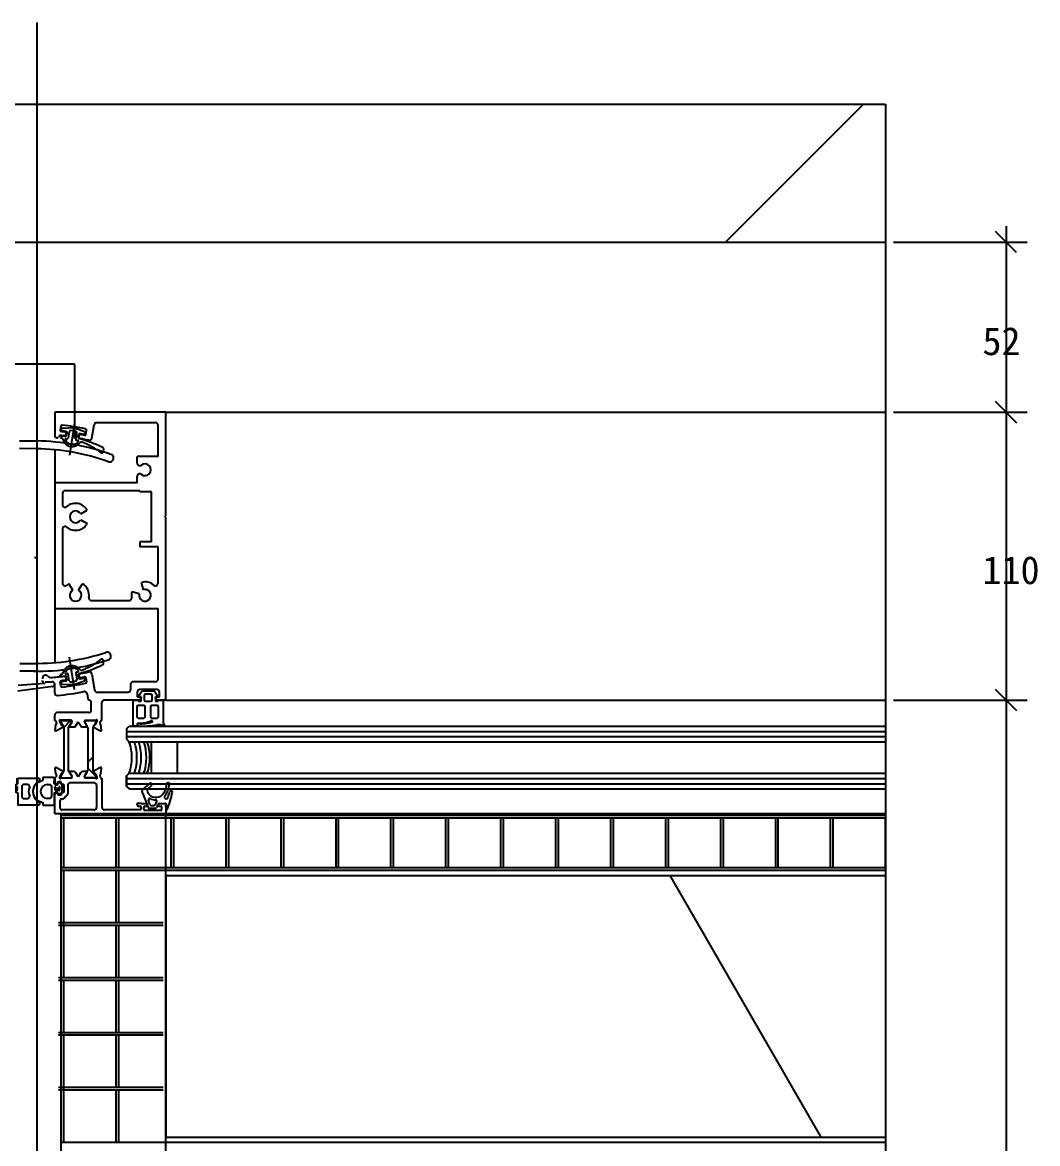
# Model space of a CAD drawing. Header units: metres. Extents: x 3516 to 4417, y 1657 to 2955.
# Drawn here: x 3949.9 to 4337.8, y 2527 to 2955.5 of the extents above; entities that cross this region are included whole.
import ezdxf

# ---------------------------------------------------------------- set-up
doc = ezdxf.new("R2010")
doc.units = ezdxf.units.M
for name, color, linetype in [('1', 1, 'Continuous'), ('10', 1, 'Continuous'), ('3', 5, 'Continuous'), ('CENTER', 2, 'Continuous'), ('GOMMA', 3, 'Continuous'), ('型材', 1, 'Continuous'), ('填充', 1, 'Continuous'), ('胶条', 6, 'Continuous'), ('隔热条', 3, 'Continuous')]:
    doc.layers.add(name, color=color, linetype=linetype)

# ---------------------------------------------------------------- blocks, each defined once
blk = doc.blocks.new('_ArchTick')
at = {"color": 0, "linetype": 'ByBlock'}
blk.add_lwpolyline([(-0.5, -0.5), (0.5, 0.5)], dxfattribs=at)
blk = doc.blocks.new('14')
blk.add_line((6720.41, -286.02), (6720.41, -284.07))
blk.add_arc((6735.07, -284.47), 0.5, 149.98, 175.34)
blk.add_arc((6735.07, -284.47), 0.5, 149.98, 175.34)
at = {"layer": '10'}
blk.add_line((6720.61, -290.11), (6720.61, -294.47), dxfattribs=at)
at = {"layer": '10', "color": 6}
blk.add_line((6730.28, -294.47), (6730.16, -294.47), dxfattribs=at)
at = {"layer": '3', "color": 6, "linetype": 'Continuous'}
for centre, radius, start, end in [((6731.07, -289.27), 4.69, 126.04, 233.96), ((6730.73, -289.27), 4.34, 131.21, 228.86), ((6728.24, -284.72), 0.77, 275.95, 57.9), ((6731.97, -289.24), 2.7, 92.55, 267.45), ((6728.28, -289.24), 3.61, 150.11, 209.89), ((6728.25, -293.82), 0.77, 302.1, 84.05)]:
    blk.add_arc(centre, radius, start, end, dxfattribs=at)
at = {"layer": 'GOMMA', "color": 6}
for p, q in [((6720.61, -286.02), (6720.61, -284.07)), ((6720.61, -284.07), (6728.64, -284.07)), ((6730.16, -285.07), (6727.87, -286)), ((6730.16, -283.94), (6730.16, -285.07)), ((6734.17, -283.94), (6730.16, -283.94)), ((6734.46, -284), (6734.17, -283.94)), ((6734.46, -284), (6734.17, -283.94)), ((6734.46, -284), (6734.46, -284)), ((6734.46, -284), (6734.46, -284)), ((6734.46, -284), (6734.46, -284)), ((6734.46, -284), (6734.46, -284)), ((6734.49, -286.02), (6734.58, -284.43)), ((6734.71, -286.38), (6735.31, -286.68)), ((6735.98, -286.23), (6736.19, -286.01)), ((6736.48, -285.89), (6736.56, -285.89)), ((6736.84, -286.01), (6737.37, -286.55)), ((6737.49, -289.3), (6737.49, -286.83)), ((6734.69, -287.71), (6734.69, -288.42)), ((6734.71, -289.76), (6735.31, -289.46)), ((6736.29, -288.82), (6735.09, -288.82)), ((6736.13, -288.07), (6735.13, -288.07)), ((6735.98, -289.91), (6736.19, -290.12)), ((6736.48, -290.24), (6736.56, -290.24)), ((6736.69, -288.42), (6736.69, -287.71)), ((6736.84, -290.12), (6737.37, -289.59)), ((6726.38, -294.47), (6720.61, -294.47)), ((6730.28, -294.47), (6734.49, -294.47))]:
    blk.add_line(p, q, dxfattribs=at)
at = {"layer": 'GOMMA'}
blk.add_line((6734.49, -290.11), (6734.49, -294.47), dxfattribs=at)
at = {"layer": 'GOMMA', "color": 6}
for points in [[(6725.14, -287.44, 0.41), (6724.24, -286.54), (6722.99, -286.54, 0.41), (6722.09, -287.44), (6722.09, -291.04, 0.41), (6722.99, -291.94), (6724.24, -291.94, 0.41), (6725.14, -291.04)], [(6731.85, -286.54), (6732.52, -286.54, -0.41), (6733.42, -287.44), (6733.42, -291.04, -0.41), (6732.52, -291.94), (6731.85, -291.94)]]:
    blk.add_lwpolyline(points, format="xyb", dxfattribs=at)
for points in [[(6728.66, -294.47), (6728.64, -294.47), (6726.38, -294.47)], [(6727.87, -292.54), (6730.16, -293.47), (6730.16, -294.47)]]:
    blk.add_lwpolyline(points, dxfattribs=at)
for centre, radius, start, end in [((6734.46, -284.2), 0.2, 352.16, 90), ((6734.89, -286.02), 0.4, 180, 243.43), ((6735.07, -284.47), 0.5, 149.98, 175.34), ((6735.49, -286.22), 0.49, 248.5, 359.37), ((6736.48, -286.29), 0.4, 90, 135.38), ((6736.56, -286.29), 0.4, 44.98, 90), ((6737.09, -286.83), 0.4, 0, 44.98), ((6734.89, -290.11), 0.4, 116.57, 180), ((6735.09, -287.71), 0.4, 90, 180), ((6735.09, -288.42), 0.4, 180, 270), ((6735.49, -289.81), 0.4, 13.48, 116.57), ((6736.27, -289.63), 0.4, 193.48, 224.62), ((6736.48, -289.84), 0.4, 224.62, 270), ((6736.29, -287.71), 0.4, 0, 90), ((6736.29, -288.42), 0.4, 270, 360), ((6736.56, -289.84), 0.4, 270, 315.02), ((6737.09, -289.3), 0.4, 315.02, 0)]:
    blk.add_arc(centre, radius, start, end, dxfattribs=at)
at = {"layer": '胶条'}
for p, q in [((6717.61, -289.3), (6717.61, -286.83)), ((6718.27, -286.01), (6717.73, -286.55)), ((6718.63, -285.89), (6718.55, -285.89)), ((6719.12, -286.23), (6718.91, -286.01)), ((6720.39, -286.38), (6719.79, -286.68)), ((6718.27, -290.12), (6717.73, -289.59)), ((6718.41, -288.42), (6718.41, -287.71)), ((6718.63, -290.24), (6718.55, -290.24)), ((6718.81, -287.31), (6720.01, -287.31)), ((6718.81, -288.82), (6720.01, -288.82)), ((6718.98, -288.07), (6719.98, -288.07)), ((6719.41, -287.91), (6719.41, -288.27)), ((6720.39, -289.76), (6719.79, -289.46)), ((6720.41, -287.71), (6720.41, -288.42))]:
    blk.add_line(p, q, dxfattribs=at)
for centre, start, end in [((6718.55, -286.29), 90, 135.02), ((6718.63, -286.29), 44.62, 90), ((6719.61, -286.32), 193.48, 296.57), ((6720.21, -286.02), 296.57, 0), ((6718.01, -289.3), 180, 224.98), ((6718.55, -289.84), 224.98, 270), ((6718.81, -287.71), 90, 180), ((6718.81, -288.42), 180, 270), ((6718.63, -289.84), 270, 315.38), ((6719.61, -289.81), 63.43, 166.52), ((6720.01, -287.71), 360, 90), ((6720.01, -288.42), 270, 360), ((6720.21, -290.11), 360, 63.43)]:
    blk.add_arc(centre, 0.4, start, end, dxfattribs=at)

msp = doc.modelspace()

# ---------------------------------------------------------------- hatches: boundary and pattern name
at = {"layer": '填充'}
h = msp.add_hatch(dxfattribs=at)
h.set_pattern_fill('AR-CONC', scale=15)
h.paths.add_polyline_path([(3954.77, 2871.54), (3954.77, 2924.29), (3630.59, 2928.53), (3630.41, 2914.77), (3685.31, 2914.77, -1), (3688.31, 2914.77, -1), (3685.31, 2914.77), (3630.41, 2914.77), (3629.9, 2875.79)])
h = msp.add_hatch(dxfattribs=at)
h.set_pattern_fill('ANSI31', scale=150)
h.paths.add_polyline_path([(3954.77, 2924.29), (3630.59, 2928.53), (3630.41, 2914.77), (3685.31, 2914.77, -1), (3688.31, 2914.77, -1), (3685.31, 2914.77), (3630.41, 2914.77), (3629.9, 2875.79), (3954.77, 2871.54)])
h = msp.add_hatch(dxfattribs=at)
h.set_pattern_fill('AR-CONC', scale=15)
h.paths.add_polyline_path([(4279.77, 2871.53), (4279.77, 2924.26), (3954.77, 2924.26), (3954.77, 2871.53)])
h = msp.add_hatch(dxfattribs=at)
h.set_pattern_fill('ANSI31', scale=150)
h.paths.add_polyline_path([(4279.77, 2871.53), (4279.77, 2924.26), (3954.77, 2924.26), (3954.77, 2871.53)])
h = msp.add_hatch(dxfattribs=at)
h.set_pattern_fill('HONEY', scale=100)
h.paths.add_polyline_path([(4004.77, 2629.53), (4004.77, 2529.53), (4279.77, 2529.53), (4279.77, 2629.53)])
at = {"layer": '隔热条'}
h = msp.add_hatch(dxfattribs=at)
h.set_pattern_fill('ANSI38', scale=5)
h.paths.add_polyline_path([(3967.56, 2685.66, -0.13), (3967.72, 2686.26), (3967.89, 2686.56, -0.09), (3967.91, 2686.63), (3968.2, 2687.1), (3968.76, 2688.06), (3968.76, 2688.42, 0.41), (3968.36, 2688.82), (3964.95, 2688.82, 0.41), (3964.56, 2688.42), (3964.56, 2688.06), (3965.26, 2686.84), (3965.33, 2686.84, -0.58), (3965.49, 2686.53), (3965.46, 2686.49), (3965.59, 2686.26, -0.13), (3965.76, 2685.66), (3965.76, 2669.98, -0.13), (3965.59, 2669.39), (3965.46, 2669.15), (3965.49, 2669.11, -0.58), (3965.33, 2668.81), (3965.26, 2668.8), (3964.56, 2667.58), (3964.56, 2667.22, 0.41), (3964.96, 2666.82), (3968.36, 2666.82, 0.41), (3968.76, 2667.22), (3968.76, 2667.58), (3968.2, 2668.54), (3967.91, 2669.02, -0.09), (3967.89, 2669.08), (3967.72, 2669.39, -0.13), (3967.56, 2669.98)])
h = msp.add_hatch(dxfattribs=at)
h.set_pattern_fill('ANSI38', scale=5)
h.paths.add_polyline_path([(3973.8, 2667.58), (3973.8, 2667.22, 0.41), (3974.2, 2666.82), (3977.6, 2666.82, 0.41), (3978, 2667.22), (3978, 2667.58), (3977.29, 2668.8), (3977.23, 2668.81, -0.58), (3977.07, 2669.11), (3977.09, 2669.15), (3976.96, 2669.39, -0.13), (3976.8, 2669.98), (3976.8, 2685.66, -0.13), (3976.96, 2686.26), (3977.09, 2686.49), (3977.07, 2686.53, -0.58), (3977.23, 2686.84), (3977.29, 2686.84), (3978, 2688.06), (3978, 2688.42, 0.41), (3977.61, 2688.82), (3974.19, 2688.82, 0.41), (3973.8, 2688.42), (3973.8, 2688.06), (3974.35, 2687.1), (3974.64, 2686.63, -0.09), (3974.66, 2686.56), (3974.84, 2686.26, -0.13), (3975, 2685.66), (3975, 2669.98, -0.13), (3974.84, 2669.39), (3974.66, 2669.08, -0.09), (3974.64, 2669.02), (3974.35, 2668.54)])

# ---------------------------------------------------------------- linework, layer by layer
for p, q in [((4004.77, 2806.53), (3962.27, 2806.53)), ((3962.27, 2806.53), (3962.27, 2797.4)), ((4004.77, 2766.93), (4004.77, 2806.53)), ((4004.77, 2806.53), (4279.77, 2806.53)), ((3969.84, 2802.48), (3967.88, 2790.14)), ((3978.3, 2802.53), (4000.77, 2802.53)), ((3962.27, 2797.78), (3962.27, 2797.4)), ((3964.57, 2801.14), (3964.33, 2799.66)), ((3964.66, 2800.06), (3964.66, 2800.06)), ((3965.07, 2799.49), (3966.55, 2799.25)), ((3965.23, 2800.48), (3969.56, 2800.62)), ((3966.66, 2798.34), (3966.58, 2797.85)), ((3966.97, 2798.68), (3966.82, 2797.76)), ((3967.86, 2799.16), (3967.46, 2796.64)), ((3968.33, 2799.58), (3969.39, 2799.61)), ((3969.39, 2799.62), (3970.4, 2799.25)), ((3969.56, 2800.62), (3973.62, 2799.14)), ((3970.32, 2796.19), (3970.72, 2798.7)), ((3971.25, 2796.93), (3971.41, 2797.98)), ((3971.99, 2798.39), (3973.47, 2798.16)), ((3972.18, 2798.36), (3973.47, 2798.16)), ((3974.04, 2798.57), (3974.04, 2798.57)), ((3974.21, 2798.09), (3974.45, 2799.58)), ((3976.5, 2796.59), (3977.31, 2801.69)), ((4001.77, 2789.53), (4001.77, 2801.53)), ((3948.85, 2795.61), (3955.35, 2795.52)), ((3964.44, 2797.12), (3964.39, 2796.83)), ((3964.39, 2796.83), (3964.88, 2796.75)), ((3965.01, 2797.54), (3966.25, 2797.34)), ((3966.55, 2796.48), (3967.11, 2796.39)), ((3970.57, 2795.85), (3971.12, 2795.76)), ((3971.52, 2797.06), (3971.59, 2797.56)), ((3955.31, 2792.52), (3948.81, 2792.61)), ((3962.27, 2792.2), (3962.27, 2779.53)), ((3980.94, 2792.47), (3980.76, 2791.31)), ((3984.27, 2789.37), (3984.27, 2789.37)), ((3993.77, 2787.09), (3993.77, 2789.53)), ((4001.77, 2789.53), (3993.77, 2789.53)), ((3993.77, 2779.53), (3993.77, 2781.97)), ((3962.27, 2779.53), (3962.27, 2731.53)), ((3993.77, 2779.53), (3962.27, 2779.53)), ((3994.77, 2776.53), (3966.27, 2776.53)), ((3994.77, 2776.03), (3994.77, 2776.53)), ((3965.27, 2775.53), (3965.27, 2771.2)), ((3999.27, 2776.03), (3994.77, 2776.03)), ((3999.27, 2757.03), (3999.27, 2776.03)), ((3972.22, 2767.65), (3974.73, 2769.1)), ((3972.22, 2765.4), (3974.73, 2763.95)), ((4004.37, 2766.53), (4004.77, 2766.93)), ((4004.37, 2766.53), (4004.77, 2766.13)), ((4004.77, 2696.53), (4004.77, 2766.13)), ((3965.27, 2761.86), (3965.27, 2741.2)), ((3999.27, 2757.03), (3994.77, 2757.03)), ((3994.77, 2757.03), (3994.77, 2755.03)), ((4001.77, 2755.03), (3994.77, 2755.03)), ((4001.77, 2741.2), (4001.77, 2755.03)), ((3954.57, 2751), (3955.37, 2751)), ((3969.15, 2738.48), (3967.7, 2740.99)), ((3971.4, 2738.48), (3972.85, 2740.99)), ((3994.6, 2737.11), (3991.8, 2737.86)), ((3996.19, 2738.7), (3995.44, 2741.5)), ((3976.34, 2734.53), (3990.7, 2734.53)), ((3962.27, 2731.53), (4001.77, 2731.53)), ((3962.27, 2731.53), (3962.27, 2710.86)), ((4001.77, 2704.53), (4001.77, 2731.53)), ((3969.84, 2700.58), (3967.88, 2712.92)), ((3984.27, 2713.69), (3984.27, 2713.69)), ((3949, 2710.53), (3955.5, 2710.53)), ((3980.94, 2710.59), (3980.76, 2711.75)), ((3955.5, 2707.53), (3949, 2707.53)), ((3957.6, 2703.73), (3957.56, 2703.95)), ((3958.59, 2703.53), (3961.27, 2703.53)), ((3964.39, 2706.23), (3964.88, 2706.31)), ((3964.44, 2705.94), (3964.39, 2706.23)), ((3965.01, 2705.52), (3966.25, 2705.72)), ((3965.07, 2703.57), (3966.55, 2703.81)), ((3966.55, 2706.58), (3967.11, 2706.67)), ((3966.66, 2704.72), (3966.58, 2705.21)), ((3966.97, 2704.38), (3966.82, 2705.3)), ((3967.86, 2703.9), (3967.46, 2706.42)), ((3968.33, 2703.48), (3969.39, 2703.45)), ((3969.39, 2703.44), (3970.4, 2703.81)), ((3969.56, 2702.44), (3973.62, 2703.92)), ((3970.32, 2706.87), (3970.72, 2704.36)), ((3970.57, 2707.21), (3971.12, 2707.3)), ((3971.25, 2706.13), (3971.41, 2705.08)), ((3971.52, 2706), (3971.59, 2705.5)), ((3971.99, 2704.67), (3973.47, 2704.9)), ((3972.18, 2704.7), (3973.47, 2704.9)), ((3974.04, 2704.49), (3974.04, 2704.49)), ((3974.21, 2704.97), (3974.45, 2703.48)), ((3976.5, 2706.47), (3977.47, 2700.37)), ((4000.77, 2703.53), (3992.27, 2703.53)), ((3948.2, 2700.02), (3961.51, 2701.78)), ((3958.39, 2702.9), (3948.34, 2702.05)), ((3962.27, 2699.3), (3962.27, 2702.53)), ((3964.57, 2701.92), (3964.33, 2703.4)), ((3964.66, 2703), (3964.66, 2703)), ((3965.23, 2702.58), (3969.56, 2702.44)), ((3978.46, 2699.53), (3990.27, 2699.53)), ((3991.27, 2702.53), (3991.27, 2700.53)), ((3993.77, 2699.53), (3993.77, 2697.73)), ((3994.56, 2698.41), (3995.6, 2699.9)), ((4001.27, 2700.53), (3994.77, 2700.53)), ((3995.85, 2700.03), (4000.2, 2700.03)), ((4000.46, 2699.88), (4001.48, 2698.41)), ((4002.27, 2697.73), (4002.27, 2699.53)), ((3974.66, 2698.92), (3975.04, 2696.53)), ((3975.27, 2696.53), (3975.04, 2696.53)), ((3976.27, 2692.73), (3976.27, 2695.53)), ((3980.27, 2688.73), (3980.27, 2695.53)), ((3992.27, 2696.53), (3981.27, 2696.53)), ((3994.57, 2696.53), (3990.77, 2696.53)), ((3992.27, 2686.83), (3992.27, 2696.53)), ((3992.27, 2696.53), (3994.27, 2696.53)), ((3993.77, 2697.73), (3995.27, 2697.73)), ((3994.27, 2696.53), (3994.27, 2696.04)), ((3994.27, 2696.04), (3995.27, 2696.04)), ((3995.27, 2697.23), (3994.57, 2696.53)), ((3995.27, 2697.73), (3994.74, 2697.87)), ((3995.27, 2697.73), (3995.27, 2697.23)), ((3995.27, 2696.04), (3995.27, 2697.73)), ((4001.3, 2697.87), (4000.77, 2697.73)), ((4000.77, 2697.73), (4002.27, 2697.73)), ((4000.77, 2697.23), (4000.77, 2697.73)), ((4000.77, 2697.73), (4000.77, 2696.04)), ((4001.47, 2696.53), (4000.77, 2697.23)), ((4000.77, 2696.04), (4001.77, 2696.04)), ((4004.77, 2696.53), (4001.47, 2696.53)), ((4001.77, 2696.04), (4001.77, 2696.53)), ((4001.77, 2696.53), (4003.77, 2696.53)), ((4003.77, 2696.53), (4003.77, 2687.67)), ((4004.77, 2696.53), (4279.77, 2696.53)), ((3962.27, 2688.73), (3962.27, 2690.73)), ((3975.27, 2691.73), (3963.27, 2691.73)), ((3962.44, 2688.73), (3962.27, 2688.73)), ((3980.1, 2688.73), (3980.27, 2688.73)), ((3989.77, 2685.53), (3990.77, 2686.53)), ((3990.77, 2686.53), (4279.77, 2686.53)), ((3993.47, 2686.53), (3992.57, 2686.53)), ((3993.77, 2687.13), (3993.77, 2686.83)), ((4002.88, 2687.03), (4001.27, 2687.03)), ((4003.99, 2686.55), (4002.88, 2687.03)), ((4003.77, 2687.67), (4004.25, 2686.83)), ((3989.77, 2685.53), (3989.77, 2681.53)), ((3989.77, 2684.53), (4279.77, 2684.53)), ((3989.77, 2682.53), (4279.77, 2682.53)), ((3989.77, 2681.53), (3990.77, 2680.53)), ((3990.77, 2680.53), (4279.77, 2680.53)), ((3999.09, 2680.53), (3999.09, 2668.53)), ((4009.09, 2680.53), (4009.09, 2668.53)), ((3962.27, 2664.78), (3962.27, 2666.73)), ((3962.27, 2666.73), (3962.27, 2664.78)), ((3962.44, 2666.73), (3962.27, 2666.73)), ((3962.27, 2664.78), (3962.27, 2666.32)), ((3964.77, 2665.23), (3963.77, 2665.23)), ((3964.27, 2667.58), (3964.27, 2667.58)), ((3964.77, 2664.73), (3964.77, 2665.23)), ((3980.1, 2666.73), (3980.27, 2666.73)), ((3980.27, 2665.93), (3980.27, 2666.73)), ((3980.27, 2666.73), (3980.27, 2655.53)), ((3989.77, 2667.53), (3990.77, 2668.53)), ((3989.77, 2667.53), (3989.77, 2663.53)), ((3989.77, 2663.53), (3989.77, 2667.53)), ((3989.77, 2666.53), (4279.77, 2666.53)), ((3990.77, 2668.53), (4279.77, 2668.53)), ((3962.27, 2653.03), (3962.27, 2660.68)), ((3962.38, 2664.6), (3962.98, 2664.3)), ((3962.38, 2660.86), (3962.98, 2661.16)), ((3963.27, 2664.48), (3963.27, 2664.73)), ((3963.27, 2660.98), (3963.27, 2660.73)), ((3964.77, 2660.73), (3964.77, 2660.23)), ((3965.77, 2664.23), (3965.27, 2664.23)), ((3965.77, 2661.23), (3965.27, 2661.23)), ((3965.77, 2664.23), (3965.77, 2661.23)), ((3967.27, 2663.93), (3967.27, 2660.73)), ((3978.27, 2663.93), (3978.27, 2655.53)), ((3989.77, 2664.53), (4279.77, 2664.53)), ((3989.77, 2663.53), (3990.77, 2662.53)), ((3989.77, 2663.53), (3990.77, 2662.53)), ((3990.77, 2662.53), (4279.77, 2662.53)), ((3995.78, 2662.19), (3998.76, 2664.75)), ((3997.94, 2662.73), (3999.26, 2663.86)), ((3999.19, 2664.71), (3999.32, 2664.56)), ((3964.77, 2660.23), (3963.77, 2660.23)), ((3964.27, 2657.88), (3964.27, 2655.38)), ((3965.27, 2658.73), (3965.12, 2658.73)), ((3993.77, 2656.49), (3993.77, 2656.79)), ((3995.28, 2656.99), (3993.97, 2656.99)), ((3995.28, 2656.99), (3997.17, 2656.99)), ((3997.77, 2656.19), (3997.77, 2656.39)), ((3997.77, 2656.19), (3997.77, 2656.39)), ((4000.54, 2659.44), (4001.31, 2659.44)), ((4001.21, 2657.72), (4000.6, 2656.51)), ((4001.88, 2656.83), (4001.22, 2655.51)), ((4001.77, 2656.19), (4001.77, 2656.39)), ((4002.06, 2656.94), (4002.16, 2656.94)), ((4002.16, 2656.94), (4004.43, 2657.04)), ((4002.37, 2656.99), (4004.57, 2656.99)), ((4002.37, 2656.99), (4004.57, 2656.99)), ((4004.93, 2656.54), (4004.7, 2654.56)), ((4004.77, 2655.65), (4004.77, 2656.79)), ((4004.77, 2655.65), (4004.77, 2656.79)), ((4004.77, 2653.03), (3962.27, 2653.03)), ((4279.77, 2653.03), (3962.27, 2653.03)), ((3964.27, 2655.38), (3964.27, 2655.38)), ((3964.77, 2356.53), (3964.77, 2653.03)), ((3977.27, 2654.53), (3965.12, 2654.53)), ((3994.77, 2654.53), (3981.27, 2654.53)), ((3994.27, 2655.99), (3994.77, 2655.99)), ((3995.27, 2655.03), (3995.27, 2655.49)), ((3996.27, 2654.78), (3996.27, 2655.49)), ((3996.77, 2655.99), (3997.57, 2655.99)), ((4002.77, 2654.28), (3996.77, 2654.28)), ((3998.43, 2655.23), (4000.77, 2655.23)), ((3999.15, 2656.23), (4000.16, 2656.23)), ((4001.97, 2655.99), (4002.77, 2655.99)), ((4003.27, 2654.78), (4003.27, 2655.49)), ((4004.77, 2655.65), (4004.77, 2653.53)), ((4004.77, 2655.65), (4004.77, 2653.03)), ((4004.77, 2653.03), (4279.77, 2653.03)), ((4004.77, 2356.53), (4004.77, 2653.03)), ((3965.77, 2632.53), (3965.77, 2651.53)), ((3985.77, 2632.53), (3985.77, 2651.53)), ((3986.77, 2632.53), (3986.77, 2651.53)), ((4006.77, 2632.53), (4006.77, 2651.53)), ((4007.77, 2632.53), (4007.77, 2651.53)), ((4027.77, 2632.53), (4027.77, 2651.53)), ((4028.77, 2632.53), (4028.77, 2651.53)), ((4048.77, 2632.53), (4048.77, 2651.53)), ((4049.77, 2632.53), (4049.77, 2651.53)), ((4069.77, 2632.53), (4069.77, 2651.53)), ((4070.77, 2632.53), (4070.77, 2651.53)), ((4090.77, 2632.53), (4090.77, 2651.53)), ((4091.77, 2632.53), (4091.77, 2651.53)), ((4111.77, 2632.53), (4111.77, 2651.53)), ((4112.77, 2632.53), (4112.77, 2651.53)), ((4132.77, 2632.53), (4132.77, 2651.53)), ((4133.77, 2632.53), (4133.77, 2651.53)), ((4153.77, 2632.53), (4153.77, 2651.53)), ((4154.77, 2632.53), (4154.77, 2651.53)), ((4174.77, 2632.53), (4174.77, 2651.53)), ((4175.77, 2632.53), (4175.77, 2651.53)), ((4195.77, 2632.53), (4195.77, 2651.53)), ((4196.77, 2632.53), (4196.77, 2651.53)), ((4216.77, 2632.53), (4216.77, 2651.53)), ((4217.77, 2632.53), (4217.77, 2651.53)), ((4237.77, 2632.53), (4237.77, 2651.53)), ((4238.77, 2632.53), (4238.77, 2651.53)), ((4258.77, 2632.53), (4258.77, 2651.53)), ((4259.77, 2632.53), (4259.77, 2651.53)), ((4279.77, 2632.53), (4279.77, 2651.53)), ((3965.77, 2590.53), (3965.77, 2631.53)), ((3985.77, 2611.53), (3985.77, 2631.53)), ((3986.77, 2611.53), (3986.77, 2631.53)), ((4004.77, 2629.53), (4004.77, 2529.53)), ((4004.77, 2629.53), (4004.77, 2529.53)), ((4004.77, 2629.53), (4279.77, 2629.53)), ((3985.77, 2590.53), (3985.77, 2610.53)), ((3986.77, 2590.53), (3986.77, 2610.53)), ((3965.77, 2569.53), (3965.77, 2589.53)), ((3985.77, 2569.53), (3985.77, 2589.53)), ((3986.77, 2569.53), (3986.77, 2589.53)), ((3965.77, 2527.53), (3965.77, 2568.53)), ((3985.77, 2548.53), (3985.77, 2568.53)), ((3986.77, 2548.53), (3986.77, 2568.53)), ((3985.77, 2527.53), (3985.77, 2547.53)), ((3986.77, 2527.53), (3986.77, 2547.53)), ((4004.77, 2529.53), (4279.77, 2529.53))]:
    msp.add_line(p, q)
for points in [[(3999.07, 2696.03, 0.41), (3999.57, 2696.53), (3999.57, 2698.23, 0.38), (3999.07, 2698.83), (3996.97, 2698.83, 0.38), (3996.47, 2698.23), (3996.47, 2696.53, 0.41), (3996.97, 2696.03)], [(3996.3, 2689.65, 0.41), (3996.8, 2690.15), (3996.8, 2693.88, 0.38), (3996.3, 2694.48), (3994.2, 2694.48, 0.38), (3993.7, 2693.88), (3993.7, 2690.15, 0.41), (3994.2, 2689.65)], [(4001.46, 2689.65, 0.41), (4001.96, 2690.15), (4001.96, 2693.88, 0.38), (4001.46, 2694.48), (3999.36, 2694.48, 0.38), (3998.86, 2693.88), (3998.86, 2690.15, 0.41), (3999.36, 2689.65)]]:
    msp.add_lwpolyline(points, format="xyb", close=True)
for centre, radius, start, end in [((3978.3, 2801.53), 1, 90, 170.98), ((4000.77, 2801.53), 1, 0, 90), ((3964.83, 2799.58), 0.5, 170.98, 263.77), ((3965.06, 2801.07), 0.5, 83.72, 170.98), ((3965.15, 2799.98), 0.5, 170.98, 260.98), ((3965.15, 2799.98), 0.5, 80.98, 170.98), ((3954.77, 2707.53), 92.1, 82.86, 83.77), ((3954.77, 2707.53), 94.6, 78.24, 83.72), ((3966.08, 2797.92), 0.5, 262.87, 350.98), ((3966.16, 2798.42), 0.5, 350.98, 82.86), ((3966.33, 2797.83), 0.5, 260.98, 350.98), ((3966.48, 2798.76), 0.5, 350.98, 80.98), ((3968.35, 2799.08), 0.5, 91.87, 170.98), ((3970.23, 2798.78), 0.5, 350.98, 70.09), ((3971.91, 2797.9), 0.5, 80.98, 170.98), ((3972.09, 2797.48), 0.5, 79.1, 170.98), ((3954.77, 2707.53), 92.1, 78.2, 79.1), ((3973.55, 2798.65), 0.5, 260.98, 350.98), ((3973.72, 2798.17), 0.5, 258.2, 350.98), ((3973.55, 2798.65), 0.5, 350.98, 80.98), ((3973.95, 2799.65), 0.5, 350.98, 78.24), ((3954.2, 2707.53), 88, 70.36, 89.25), ((3963.02, 2797.4), 0.75, 180, 332.55), ((3964.58, 2796.59), 1, 83.72, 152.55), ((3964.93, 2797.04), 0.5, 80.98, 170.98), ((3954.77, 2707.53), 90.6, 82.87, 83.72), ((3964.81, 2796.25), 0.5, 12.94, 80.98), ((3969.01, 2797.22), 3.81, 192.94, 260.98), ((3966.5, 2796.19), 0.3, 80.98, 202.37), ((3969.01, 2797.22), 3.01, 202.37, 260.98), ((3967.16, 2796.69), 0.3, 260.98, 350.98), ((3969.01, 2797.22), 3.81, 260.98, 322.37), ((3969.01, 2797.22), 3.01, 260.98, 319.59), ((3970.62, 2796.14), 0.3, 170.98, 260.98), ((3971.08, 2795.46), 0.3, 319.59, 80.98), ((3971.74, 2796.85), 0.5, 170.98, 255.86), ((3972.01, 2796.98), 0.5, 170.98, 259.09), ((3960.85, 2753.63), 44.07, 63.3, 75.86), ((3954.77, 2707.53), 90.6, 76.91, 79.09), ((3972.42, 2794.59), 0.5, 70.17, 142.37), ((3963.44, 2769.66), 27, 51.99, 70.17), ((3975.52, 2796.75), 1, 256.91, 350.98), ((3954.2, 2707.53), 85, 70.36, 89.25), ((3980.26, 2791.39), 0.5, 246.05, 350.98), ((3980.45, 2792.55), 0.5, 350.98, 65.93), ((3983.26, 2789), 1.5, 359.25, 70.36), ((3983.26, 2789), 1.5, 250.36, 359.25), ((3994.77, 2787.09), 1, 180, 307.98), ((3996.77, 2784.53), 2.25, 232.02, 127.98), ((3994.77, 2781.97), 1, 52.02, 180), ((3966.27, 2775.53), 1, 90, 180), ((3966.27, 2771.2), 1, 180, 310.57), ((3970.27, 2766.53), 5.15, 30, 130.57), ((3970.27, 2766.53), 2.25, 30, 330), ((3970.27, 2766.53), 5.15, 229.43, 330), ((3966.27, 2761.86), 1, 49.43, 180), ((3966.27, 2741.2), 1, 180, 310.57), ((3970.27, 2736.53), 5.15, 120, 130.57), ((3970.27, 2736.53), 2.25, 120, 60), ((3970.27, 2736.53), 5.15, 350.64, 60), ((3996.77, 2736.53), 5.15, 165, 189.36), ((3996.77, 2736.53), 2.25, 165, 105), ((3996.77, 2736.53), 5.15, 49.43, 105), ((4000.77, 2741.2), 1, 229.43, 0), ((3976.34, 2735.53), 1, 170.64, 270), ((3990.7, 2735.53), 1, 270, 9.36), ((3955.35, 2795.52), 85, 269.25, 288.14), ((3963.44, 2733.4), 27, 289.83, 308.01), ((3980.26, 2711.67), 0.5, 9.02, 113.95), ((3982.27, 2713.32), 1.5, 359.25, 108.14), ((3982.27, 2713.32), 1.5, 288.14, 359.25), ((3955.35, 2795.52), 88, 269.25, 288.14), ((3969.01, 2705.84), 3.81, 99.02, 167.06), ((3969.01, 2705.84), 3.01, 99.02, 157.63), ((3969.01, 2705.84), 3.81, 37.63, 99.02), ((3969.01, 2705.84), 3.01, 40.41, 99.02), ((3971.08, 2707.6), 0.3, 279.02, 40.41), ((3960.85, 2749.43), 44.07, 284.14, 296.7), ((3972.42, 2708.47), 0.5, 217.63, 289.83), ((3980.45, 2710.51), 0.5, 294.07, 9.02), ((3958.8, 2704.79), 1.25, 36.28, 189.02), ((3958.59, 2703.88), 1, 189.02, 270), ((3960.61, 2706.12), 1, 216.28, 273.74), ((3954.77, 2795.53), 90.6, 273.74, 277.13), ((3961.27, 2702.53), 1, 0, 90), ((3961.33, 2702.66), 0.9, 273.61, 74.1), ((3964.83, 2703.48), 0.5, 96.23, 189.02), ((3964.93, 2706.02), 0.5, 189.02, 279.02), ((3965.15, 2703.08), 0.5, 99.02, 189.02), ((3954.77, 2795.53), 92.1, 276.23, 277.14), ((3964.81, 2706.81), 0.5, 279.02, 347.06), ((3966.08, 2705.13), 0.5, 9.02, 97.13), ((3966.5, 2706.87), 0.3, 157.63, 279.02), ((3966.16, 2704.64), 0.5, 277.14, 9.02), ((3966.33, 2705.23), 0.5, 9.02, 99.02), ((3966.48, 2704.3), 0.5, 279.02, 9.02), ((3967.16, 2706.37), 0.3, 9.02, 99.02), ((3968.35, 2703.98), 0.5, 189.02, 268.13), ((3970.62, 2706.92), 0.3, 99.02, 189.02), ((3970.23, 2704.28), 0.5, 289.91, 9.02), ((3971.74, 2706.21), 0.5, 104.14, 189.02), ((3971.91, 2705.16), 0.5, 189.02, 279.02), ((3972.01, 2706.08), 0.5, 100.91, 189.02), ((3972.09, 2705.58), 0.5, 189.02, 280.9), ((3954.77, 2795.53), 90.6, 280.91, 283.09), ((3954.77, 2795.53), 92.1, 280.9, 281.8), ((3973.55, 2704.41), 0.5, 9.02, 99.02), ((3973.72, 2704.89), 0.5, 9.02, 101.8), ((3973.55, 2704.41), 0.5, 279.02, 9.02), ((3973.95, 2703.41), 0.5, 281.76, 9.02), ((3975.52, 2706.31), 1, 9.02, 103.09), ((3992.27, 2702.53), 1, 90, 180), ((4000.77, 2704.53), 1, 270, 0), ((3963.27, 2699.3), 1, 180, 275.05), ((3954.77, 2795.53), 97.6, 275.05, 281.05), ((3965.06, 2701.99), 0.5, 189.02, 276.28), ((3965.15, 2703.08), 0.5, 189.02, 279.02), ((3954.77, 2795.53), 94.6, 276.28, 281.76), ((3973.68, 2698.76), 1, 9.02, 101.05), ((3978.46, 2700.53), 1, 189.02, 270), ((3990.27, 2700.53), 1, 270, 0), ((3994.77, 2699.53), 1, 90, 180), ((3995.85, 2699.73), 0.3, 90, 145.19), ((4000.2, 2699.73), 0.3, 30, 90), ((4001.27, 2699.53), 1, 0, 90), ((3975.27, 2695.53), 1, 0, 90), ((3981.27, 2695.53), 1, 90, 180), ((3994.93, 2698.23), 0.4, 153.86, 243.44), ((4001.12, 2698.23), 0.4, 296.56, 26.14), ((3963.27, 2690.73), 1, 90, 180), ((3975.27, 2692.73), 1, 270, 0), ((3992.57, 2686.83), 0.3, 180, 270), ((3993.47, 2686.83), 0.3, 270, 0), ((3994.37, 2687.13), 0.6, 90, 180), ((3994.29, 2687.02), 0.5, 90.87, 272.17), ((3995.27, 2701.18), 13.69, 265.85, 288.19), ((3994.91, 2726.41), 39.89, 269.13, 279.17), ((3995.02, 2696.96), 9.26, 265.99, 295.32), ((3999.25, 2688.18), 0.5, 38.38, 122.91), ((3999.49, 2688.36), 0.2, 288, 38.38), ((4004.07, 2686.73), 0.2, 246.52, 29.47), ((3972.88, 2674.53), 18.87, 341.46, 18.54), ((3974.85, 2674.53), 18.87, 341.46, 18.54), ((3976.49, 2674.53), 18.87, 341.46, 18.54), ((3978.46, 2674.53), 18.87, 341.46, 18.54), ((3979.77, 2674.53), 18.87, 341.46, 18.54), ((3963.77, 2664.73), 0.5, 90, 180), ((3977.27, 2663.93), 1, 0, 90), ((4005.66, 2664.44), 0.5, 351.86, 171.86), ((3962.47, 2664.78), 0.2, 180, 243.43), ((3962.47, 2660.68), 0.2, 116.57, 180), ((3963.07, 2664.48), 0.2, 243.43, 0), ((3963.07, 2660.98), 0.2, 0, 116.57), ((3963.77, 2660.73), 0.5, 180, 270), ((3965.27, 2664.73), 0.5, 180, 270), ((3965.27, 2660.73), 0.5, 90, 180), ((3966.27, 2660.73), 1, 270, 0), ((3996.1, 2661.81), 0.5, 130.6, 204.03), ((3940.83, 2637.16), 60.02, 17.87, 24.03), ((3998.59, 2661.97), 1, 130.6, 196.26), ((4018.54, 2667.79), 21.77, 196.26, 196.54), ((4000.54, 2662.44), 3, 196.54, 270), ((3998.96, 2664.52), 0.3, 40.6, 130.6), ((3998.94, 2664.24), 0.5, 310.6, 40.6), ((4001.31, 2662.44), 3, 270, 328.81), ((3995.63, 2665.88), 9.63, 328.81, 351.86), ((3995.63, 2665.88), 10.63, 326.31, 351.86), ((3982.09, 2665.38), 25.45, 334.58, 350.95), ((3996.48, 2663.58), 9.97, 334.3, 348.72), ((4006.73, 2661.44), 0.5, 351.86, 171.86), ((3965.12, 2657.88), 0.85, 90, 180), ((3965.27, 2659.73), 1, 270, 0), ((3993.97, 2656.79), 0.2, 90, 180), ((3994.27, 2656.49), 0.5, 180, 270), ((3997.17, 2656.39), 0.6, 0, 90), ((3997.17, 2656.39), 0.6, 0, 90), ((3998.57, 2658.4), 0.5, 63.98, 200.2), ((3940.83, 2637.16), 61.02, 18.55, 20.2), ((3999.15, 2656.73), 0.5, 198.55, 270), ((4000.54, 2662.44), 4, 243.98, 272.85), ((4000.16, 2656.73), 0.5, 270, 333.43), ((4000.76, 2657.95), 0.5, 333.43, 92.85), ((4002.37, 2656.39), 0.6, 90, 180), ((4002.06, 2656.74), 0.2, 90, 153.43), ((4004.82, 2659.4), 0.67, 120.36, 347.12), ((4004.43, 2656.54), 0.5, 0, 90), ((4004.57, 2656.79), 0.2, 0, 90), ((4004.57, 2656.79), 0.2, 0, 90), ((3965.12, 2655.38), 0.85, 180, 270), ((3977.27, 2655.53), 1, 270, 0), ((3981.27, 2655.53), 1, 180, 270), ((3994.77, 2655.49), 0.5, 0, 90), ((3994.77, 2655.03), 0.5, 270, 0), ((3996.77, 2655.49), 0.5, 90, 180), ((3996.77, 2654.78), 0.5, 180, 270), ((3996.77, 2654.78), 0.5, 180, 270), ((3997.57, 2656.19), 0.2, 270, 0), ((3998.43, 2655.73), 0.5, 197.87, 270), ((4000.77, 2655.73), 0.5, 270, 333.43), ((4001.97, 2656.19), 0.2, 180, 270), ((4002.77, 2655.49), 0.5, 0, 90), ((4002.77, 2654.78), 0.5, 270, 0), ((4002.77, 2654.78), 0.5, 270, 0), ((4004.9, 2654.54), 0.2, 173.4, 334.58), ((4004.9, 2654.54), 0.2, 173.4, 334.58)]:
    msp.add_arc(centre, radius, start, end)
at = {"layer": '1'}
for p, q in [((3629.85, 2871.53), (4279.77, 2871.53)), ((3964.77, 2652.53), (4279.77, 2652.53)), ((3964.77, 2651.53), (4279.77, 2651.53)), ((3964.77, 2632.53), (4279.77, 2632.53)), ((3964.77, 2631.53), (4279.77, 2631.53)), ((3963.77, 2611.53), (4003.77, 2611.53)), ((3963.77, 2610.53), (4003.77, 2610.53)), ((3963.77, 2590.53), (4003.77, 2590.53)), ((3963.77, 2589.53), (4003.77, 2589.53)), ((3963.77, 2569.53), (4003.77, 2569.53)), ((3963.77, 2568.53), (4003.77, 2568.53)), ((3963.77, 2548.53), (4003.77, 2548.53)), ((3963.77, 2547.53), (4003.77, 2547.53)), ((3964.77, 2527.53), (4279.77, 2527.53))]:
    msp.add_line(p, q, dxfattribs=at)
msp.add_arc((3968.27, 2663.93), 1, 90, 180, dxfattribs=at)
at = {"layer": '10'}
for p, q in [((3629.85, 2924.26), (4279.77, 2924.26)), ((4279.77, 2924.26), (4279.77, 2206.53)), ((4325.78, 2877.63), (4325.78, 2804.03)), ((4282.77, 2871.53), (4333.86, 2871.53)), ((3970, 2824.82), (3516.77, 2824.82)), ((3970, 2796.48), (3970, 2824.78)), ((4282.77, 2806.53), (4333.86, 2806.53)), ((4282.77, 2806.53), (4333.86, 2806.53)), ((4325.78, 2809.03), (4325.78, 2694.03)), ((4282.77, 2696.53), (4333.86, 2696.53)), ((4282.77, 2696.53), (4333.86, 2696.53)), ((4325.78, 2699.03), (4325.78, 2354.03))]:
    msp.add_line(p, q, dxfattribs=at)
at = {"layer": 'CENTER'}
msp.add_line((3955.5, 2955.47), (3955.5, 2212.01), dxfattribs=at)
at = {"layer": '型材'}
for p, q in [((3962.58, 2686.98), (3962.33, 2685.07)), ((3962.73, 2688.49), (3962.94, 2687.56)), ((3964.98, 2686.86), (3964.09, 2688.57)), ((3964.56, 2688.73), (3968.57, 2688.73)), ((3965.32, 2686.75), (3965.15, 2686.76)), ((3965.18, 2685.97), (3965.48, 2686.44)), ((3968.83, 2688.06), (3967.91, 2686.53)), ((3968.87, 2688.43), (3968.87, 2688.21)), ((3970.06, 2686.23), (3971.27, 2688.24)), ((3971.27, 2688.24), (3972.48, 2686.23)), ((3973.67, 2688.21), (3973.67, 2688.43)), ((3974.63, 2686.53), (3973.72, 2688.06)), ((3973.97, 2688.73), (3977.99, 2688.73)), ((3977.06, 2686.44), (3977.36, 2685.97)), ((3977.4, 2686.76), (3977.22, 2686.75)), ((3978.45, 2688.57), (3977.57, 2686.86)), ((3979.61, 2687.56), (3979.81, 2688.49)), ((3980.21, 2685.07), (3979.96, 2686.98)), ((3962.75, 2684.76), (3965.18, 2685.97)), ((3968.08, 2686.23), (3970.06, 2686.23)), ((3972.48, 2686.23), (3974.46, 2686.23)), ((3977.36, 2685.97), (3979.79, 2684.76)), ((3962.33, 2670.39), (3962.58, 2668.48)), ((3965.18, 2669.49), (3962.75, 2670.7)), ((3965.48, 2669.02), (3965.18, 2669.49)), ((3969.5, 2669.23), (3968.08, 2669.23)), ((3974.46, 2669.23), (3973.05, 2669.23)), ((3977.36, 2669.49), (3977.06, 2669.02)), ((3979.79, 2670.7), (3977.36, 2669.49)), ((3979.96, 2668.48), (3980.21, 2670.39)), ((3962.94, 2667.9), (3962.73, 2666.97)), ((3964.09, 2666.89), (3964.98, 2668.6)), ((3968.57, 2666.73), (3964.56, 2666.73)), ((3965.15, 2668.7), (3965.32, 2668.71)), ((3967.91, 2668.93), (3968.83, 2667.4)), ((3977.27, 2664.93), (3968.27, 2664.93)), ((3968.87, 2667.25), (3968.87, 2667.03)), ((3971.27, 2667.22), (3970.35, 2668.75)), ((3972.19, 2668.75), (3971.27, 2667.22)), ((3973.67, 2667.03), (3973.67, 2667.25)), ((3973.72, 2667.4), (3974.63, 2668.93)), ((3977.99, 2666.73), (3973.97, 2666.73)), ((3977.22, 2668.71), (3977.4, 2668.7)), ((3977.57, 2668.6), (3978.45, 2666.89)), ((3979.81, 2666.97), (3979.61, 2667.9))]:
    msp.add_line(p, q, dxfattribs=at)
for centre, radius, start, end in [((3962.44, 2688.43), 0.3, 12.48, 90), ((3962.88, 2686.94), 0.3, 112.92, 172.48), ((3962.65, 2687.49), 0.3, 292.92, 12.48), ((3964.31, 2688.7), 0.25, 8, 209.91), ((3965.16, 2686.96), 0.2, 207.48, 267.48), ((3965.31, 2686.55), 0.2, 327.48, 87.48), ((3968.08, 2686.43), 0.2, 148.99, 270.02), ((3968.57, 2688.43), 0.3, 360, 90), ((3968.57, 2688.21), 0.3, 328.92, 0), ((3973.97, 2688.43), 0.3, 90, 180), ((3973.97, 2688.21), 0.3, 180, 211.08), ((3974.46, 2686.43), 0.2, 270, 31.08), ((3977.23, 2686.55), 0.2, 92.52, 212.52), ((3977.39, 2686.96), 0.2, 272.52, 332.52), ((3978.24, 2688.7), 0.25, 330.09, 172), ((3979.9, 2687.49), 0.3, 167.52, 247.08), ((3979.66, 2686.94), 0.3, 7.52, 67.08), ((3980.1, 2688.43), 0.3, 90, 167.52), ((3962.63, 2685.03), 0.3, 172.48, 294.74), ((3979.92, 2685.03), 0.3, 245.26, 7.52), ((3962.63, 2670.43), 0.3, 65.26, 187.52), ((3968.08, 2669.03), 0.2, 90, 211.08), ((3969.5, 2668.23), 1, 31.08, 90), ((3973.05, 2668.23), 1, 90, 148.92), ((3974.46, 2669.03), 0.2, 328.92, 90), ((3979.92, 2670.43), 0.3, 352.48, 114.74), ((3962.44, 2667.03), 0.3, 270, 347.52), ((3962.88, 2668.52), 0.3, 187.52, 247.08), ((3962.65, 2667.97), 0.3, 347.52, 67.08), ((3964.31, 2666.76), 0.25, 150.09, 352), ((3965.16, 2668.5), 0.2, 92.52, 152.52), ((3965.31, 2668.91), 0.2, 272.52, 32.52), ((3968.57, 2667.03), 0.3, 270, 0), ((3968.57, 2667.25), 0.3, 360, 31.08), ((3973.97, 2667.25), 0.3, 148.92, 180), ((3973.97, 2667.03), 0.3, 180, 270), ((3977.23, 2668.91), 0.2, 147.48, 267.48), ((3977.39, 2668.5), 0.2, 27.48, 87.48), ((3978.24, 2666.76), 0.25, 188, 29.91), ((3979.9, 2667.97), 0.3, 112.92, 192.48), ((3979.66, 2668.52), 0.3, 292.92, 352.48), ((3980.1, 2667.03), 0.3, 192.48, 270)]:
    msp.add_arc(centre, radius, start, end, dxfattribs=at)
at = {"layer": '隔热条'}
for points in [[(3965.76, 2669.98, -0.13), (3965.59, 2669.39), (3964.56, 2667.58), (3964.56, 2667.22, 0.41), (3964.96, 2666.82), (3968.36, 2666.82, 0.41), (3968.76, 2667.22), (3968.76, 2667.58), (3967.72, 2669.39, -0.13), (3967.56, 2669.98), (3967.56, 2685.66, -0.13), (3967.72, 2686.26), (3968.76, 2688.06), (3968.76, 2688.42, 0.41), (3968.36, 2688.82), (3964.96, 2688.82, 0.41), (3964.56, 2688.42), (3964.56, 2688.06), (3965.59, 2686.26, -0.13), (3965.76, 2685.66)], [(3976.8, 2669.98, 0.13), (3976.96, 2669.39), (3978, 2667.58), (3978, 2667.22, -0.41), (3977.6, 2666.82), (3974.2, 2666.82, -0.41), (3973.8, 2667.22), (3973.8, 2667.58), (3974.84, 2669.39, 0.13), (3975, 2669.98), (3975, 2685.66, 0.13), (3974.84, 2686.26), (3973.8, 2688.06), (3973.8, 2688.42, -0.41), (3974.2, 2688.82), (3977.6, 2688.82, -0.41), (3978, 2688.42), (3978, 2688.06), (3976.96, 2686.26, 0.13), (3976.8, 2685.66)]]:
    msp.add_lwpolyline(points, format="xyb", close=True, dxfattribs=at)

# ---------------------------------------------------------------- block references
at = {"layer": '10', "xscale": 8.05, "yscale": 8.05, "zscale": 8.05}
for p, rotation in [((4325.78, 2871.53), 90), ((4325.78, 2806.53), 90), ((4325.78, 2806.53), 270), ((4325.78, 2696.53), 270), ((4325.78, 2696.53), 90)]:
    msp.add_blockref('_ArchTick', p, dxfattribs=dict(at, rotation=rotation))
at = {"layer": '10'}
msp.add_blockref('14', (-2772.42, 2950.8), dxfattribs=at)

# ---------------------------------------------------------------- texts
at = {"layer": '10', "char_height": 10.7, "attachment_point": 1}
for s, insert in [('\\A1;52', (4316.78, 2839.03)), ('\\A1;110', (4316.78, 2751.53))]:
    msp.add_mtext(s, dxfattribs=dict(at, insert=insert))

doc.saveas('drawing.dxf')
